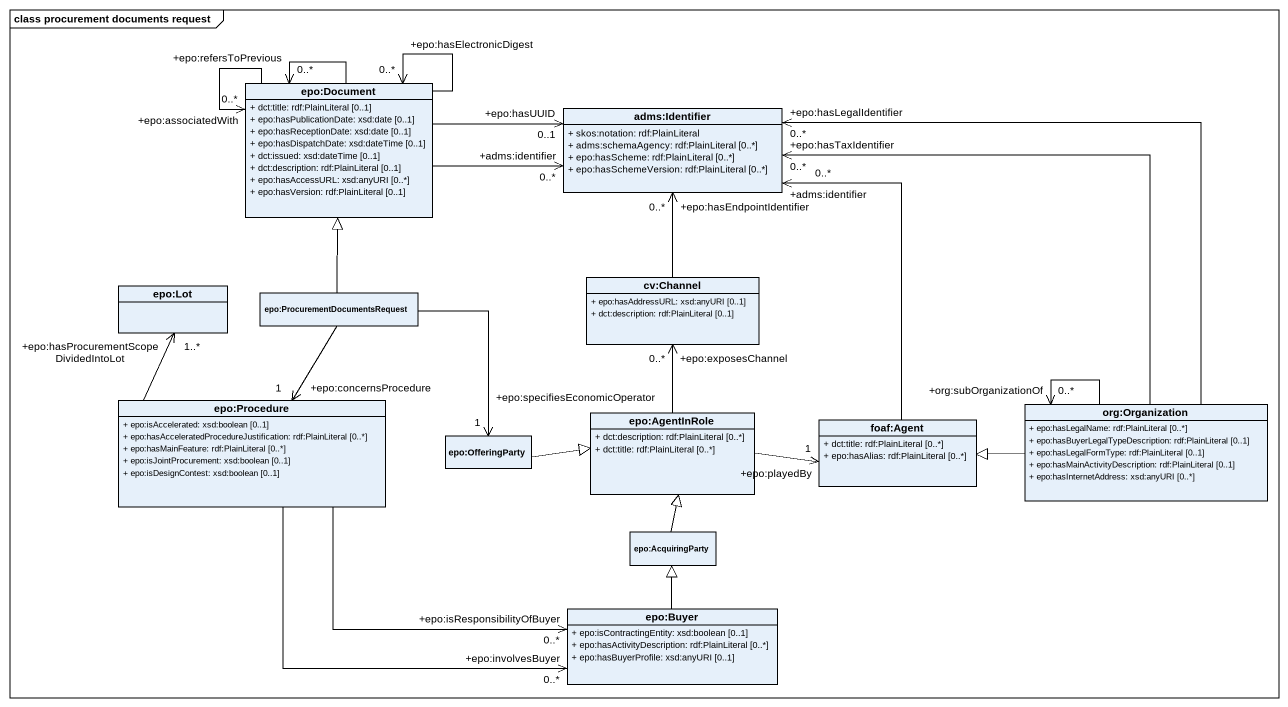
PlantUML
@startuml
mainframe class procurement documents request
hide circle
hide empty members
skinparam classAttributeIconSize 0
class "epo:Document" as epo_Document {
  + dct:title: rdf:PlainLiteral [0..1]
  + epo:hasPublicationDate: xsd:date [0..1]
  + epo:hasReceptionDate: xsd:date [0..1]
  + epo:hasDispatchDate: xsd:dateTime [0..1]
  + dct:issued: xsd:dateTime [0..1]
  + dct:description: rdf:PlainLiteral [0..1]
  + epo:hasAccessURL: xsd:anyURI [0..*]
  + epo:hasVersion: rdf:PlainLiteral [0..1]
}
class "adms:Identifier" as adms_Identifier {
  + skos:notation: rdf:PlainLiteral
  + adms:schemaAgency: rdf:PlainLiteral [0..*]
  + epo:hasScheme: rdf:PlainLiteral [0..*]
  + epo:hasSchemeVersion: rdf:PlainLiteral [0..*]
}
class "epo:Lot" as epo_Lot
class "epo:ProcurementDocumentsRequest" as epo_ProcurementDocumentsRequ
class "cv:Channel" as cv_Channel {
  + epo:hasAddressURL: xsd:anyURI [0..1]
  + dct:description: rdf:PlainLiteral [0..1]
}
class "epo:Procedure" as epo_Procedure {
  + epo:isAccelerated: xsd:boolean [0..1]
  + epo:hasAcceleratedProcedureJustification: rdf:PlainLiteral [0..*]
  + epo:hasMainFeature: rdf:PlainLiteral [0..*]
  + epo:isJointProcurement: xsd:boolean [0..1]
  + epo:isDesignContest: xsd:boolean [0..1]
}
class "org:Organization" as org_Organization {
  + epo:hasLegalName: rdf:PlainLiteral [0..*]
  + epo:hasBuyerLegalTypeDescription: rdf:PlainLiteral [0..1]
  + epo:hasLegalFormType: rdf:PlainLiteral [0..1]
  + epo:hasMainActivityDescription: rdf:PlainLiteral [0..1]
  + epo:hasInternetAddress: xsd:anyURI [0..*]
}
class "epo:OfferingParty" as epo_OfferingParty
class "epo:AgentInRole" as epo_AgentInRole {
  + dct:description: rdf:PlainLiteral [0..*]
  + dct:title: rdf:PlainLiteral [0..*]
}
class "foaf:Agent" as foaf_Agent {
  + dct:title: rdf:PlainLiteral [0..*]
  + epo:hasAlias: rdf:PlainLiteral [0..*]
}
class "epo:AcquiringParty" as epo_AcquiringParty
class "epo:Buyer" as epo_Buyer {
  + epo:isContractingEntity: xsd:boolean [0..1]
  + epo:hasActivityDescription: rdf:PlainLiteral [0..*]
  + epo:hasBuyerProfile: xsd:anyURI [0..1]
}
epo_Document --> "+epo:refersToPrevious\n0..*" epo_Document
epo_Document --> "+epo:associatedWith\n0..*" epo_Document
epo_Document --> "+epo:hasElectronicDigest\n0..*" epo_Document
epo_Document -right-> "+adms:identifier\n0..*" adms_Identifier
epo_Document -right-> "+epo:hasUUID\n0..1" adms_Identifier
epo_ProcurementDocumentsRequ -up-|> epo_Document
epo_ProcurementDocumentsRequ --> "+epo:concernsProcedure\n1" epo_Procedure
epo_ProcurementDocumentsRequ --> "+epo:specifiesEconomicOperator\n1" epo_OfferingParty
cv_Channel -up-> "+epo:hasEndpointIdentifier\n0..*" adms_Identifier
epo_Procedure -up-> "+epo:hasProcurementScopeDividedIntoLot\n1..*" epo_Lot
epo_Procedure -right-> "+epo:involvesBuyer\n0..*" epo_Buyer
epo_Procedure -right-> "+epo:isResponsibilityOfBuyer\n0..*" epo_Buyer
org_Organization -up-> "+epo:hasLegalIdentifier\n0..*" adms_Identifier
org_Organization -up-> "+epo:hasTaxIdentifier\n0..*" adms_Identifier
org_Organization --> "+org:subOrganizationOf\n0..*" org_Organization
org_Organization -left-|> foaf_Agent
epo_OfferingParty -right-|> epo_AgentInRole
epo_AgentInRole -up-> "+epo:exposesChannel\n0..*" cv_Channel
epo_AgentInRole -right-> "+epo:playedBy\n1" foaf_Agent
foaf_Agent -up-> "+adms:identifier\n0..*" adms_Identifier
epo_AcquiringParty -up-|> epo_AgentInRole
epo_Buyer -up-|> epo_AcquiringParty
@enduml
